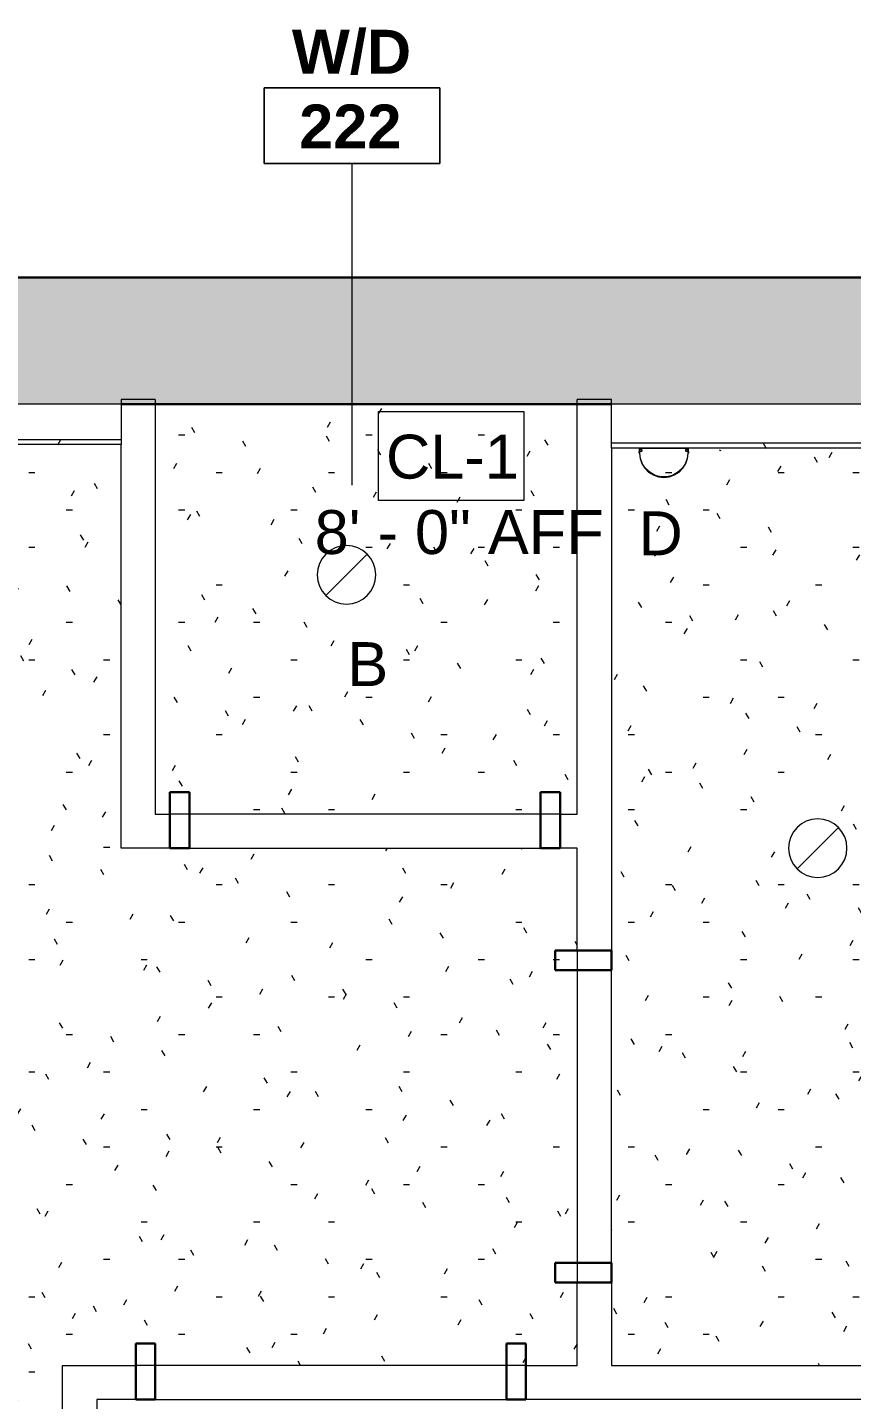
# Model space of a CAD drawing. Header units: inches. Extents: x -529 to 1015, y -2066 to -1239.
# Drawn here: x 510.6 to 595.1, y -1800 to -1659.4 of the extents above; entities that cross this region are included whole.
import ezdxf

# ---------------------------------------------------------------- set-up
doc = ezdxf.new("R2010")
doc.units = ezdxf.units.IN
doc.header["$MEASUREMENT"] = 0
for name, color, linetype, lineweight in [('A-AREA-IDEN', 2, 'Continuous', 9), ('A-CLNG', 13, 'Continuous', 18), ('A-CLNG-IDEN', 151, 'Continuous', 9), ('A-CLNG-PATT', 13, 'Continuous', 18), ('A-DOOR', 31, 'Continuous', 18), ('A-DOOR-FRAM', 31, 'Continuous', 30), ('A-WALL', 113, 'Continuous', 18), ('A-WALL-PATT', 111, 'Continuous', 18), ('E-LITE-EQPM', 33, 'Continuous', 9), ('E-LITE-EQPM-IDEN', 33, 'Continuous', 9), ('I-WALL', 2, 'Continuous', 18)]:
    doc.layers.add(name, color=color, linetype=linetype, lineweight=lineweight)
doc.styles.add('Arial', font='arial.ttf', dxfattribs={"height": 4.5})
doc.styles.add('Swis721 Lt BT_1', font='swissl.ttf', dxfattribs={"height": 4.5})
doc.styles.add('Swis721 Lt BT_B', font='', dxfattribs={"height": 4.5})
doc.styles.get('Swis721 Lt BT_B').set_extended_font_data('Swis721 Lt BT', bold=True)
pattern_1 = [(0, (0, 0), (15.36, 3.84), [0.634, -10.886, 0.634, -10.886, -61.44]), (0, (0, 0), (15.36, 3.84), [-23.04, 0.634, -22.406, 0.634, -10.886, -26.88]), (0, (0, 0), (15.36, 3.84), [-57.6, 0.634, -7.046, 0.634, -18.566]), (120, (5.76, 1.92), (-11.0055376, 11.38215), [0.634, -10.886, 0.634, -10.886, -61.44]), (120, (5.76, 1.92), (-11.0055376, 11.38215), [-23.04, 0.634, -22.406, 0.634, -10.886, -26.88]), (120, (5.76, 1.92), (-11.0055376, 11.38215), [-57.6, 0.634, -7.046, 0.634, -18.566]), (240, (7.68, 9.6), (-4.3544624, -15.22215), [0.634, -10.886, 0.634, -10.886, -61.44]), (240, (7.68, 9.6), (-4.3544624, -15.22215), [-23.04, 0.634, -22.406, 0.634, -10.886, -26.88]), (240, (7.68, 9.6), (-4.3544624, -15.22215), [-57.6, 0.634, -7.046, 0.634, -18.566])]

# ---------------------------------------------------------------- blocks, each defined once
blk = doc.blocks.new('Single Flush - D1 3_ X 8_  - NOT FR-6102174-2ND FLOOR - RCP')
at = {"layer": 'A-DOOR-FRAM'}
for p, q in [((-20, 4), (-20, -1.75)), ((-20, 4), (-18, 4)), ((-18, 4), (-18, -1.75)), ((18.000004, 4), (18.000004, -1.75)), ((18.000004, 4), (20.000004, 4)), ((20.000004, 4), (20.000004, -1.75)), ((-20, -1.75), (-18, -1.75)), ((18.000004, -1.75), (20.000004, -1.75))]:
    blk.add_line(p, q, dxfattribs=at)
blk = doc.blocks.new('Single Flush - D1 3_ X 8_  - NOT FR-6102448-2ND FLOOR - RCP')
at = {"layer": 'A-DOOR-FRAM'}
for p, q in [((-20, -4), (-20, 1.75)), ((-20, 1.75), (-18, 1.75)), ((-18, -4), (-18, 1.75)), ((18.000004, -4), (18.000004, 1.75)), ((18.000004, 1.75), (20.000004, 1.75)), ((20.000004, -4), (20.000004, 1.75)), ((-20, -4), (-18, -4)), ((18.000004, -4), (20.000004, -4))]:
    blk.add_line(p, q, dxfattribs=at)
blk = doc.blocks.new('Single Flush - D1 2_6_ X 8_ - NOT FR-6103599-2ND FLOOR - RCP')
at = {"layer": 'A-DOOR-FRAM'}
for p, q in [((-17, -4), (-17, 1.75)), ((-17, 1.75), (-15, 1.75)), ((-15, -4), (-15, 1.75)), ((15.000004, -4), (15.000004, 1.75)), ((15.000004, 1.75), (17.000004, 1.75)), ((17.000004, -4), (17.000004, 1.75)), ((-17, -4), (-15, -4)), ((15.000004, -4), (17.000004, -4))]:
    blk.add_line(p, q, dxfattribs=at)
blk = doc.blocks.new('Downlight - Recessed Can - 6_ Incandescent - 277V-5290754-2ND FLOOR - RCP')
at = {"layer": 'E-LITE-EQPM'}
for q in [(2.12, 2.12), (-2.12, -2.12)]:
    blk.add_line((0, 0), q, dxfattribs=at)
for start, end in [(360, 180), (0, 180), (180, 360), (180, 360)]:
    blk.add_arc((0, 0), 3, start, end, dxfattribs=at)
blk = doc.blocks.new('spectrum-sconce_round - BATHROOM 5_W x 4_D x 9_25_H 2-V5-2ND FLOOR - RCP')
at = {"layer": 'E-LITE-EQPM'}
for p, q in [((-7.43, 2.93), (-7.26, 2.85)), ((-4.07, 3.16), (-4.06, 3.16)), ((-4.07, 3.03), (-4.07, 3.16)), ((-4.07, 3.16), (-4.07, 3.03)), ((-4.07, 3.14), (-4.06, 3.14)), ((-4.07, 3.05), (-4.07, 3.14)), ((-4.07, 3.14), (-4.07, 3.05)), ((-4.07, 3.03), (-4.07, 2.66)), ((-4.06, 3.03), (-4.07, 3.03)), ((-4.06, 3.16), (-4.06, 3.03)), ((-4.06, 3.03), (-4.06, 2.72)), ((-4.03, 3.03), (-4.03, 3.16)), ((-4.03, 2.72), (-4.03, 3.03)), ((-4.03, 3), (-3.86, 3)), ((-3.86, 2.81), (-4.03, 2.81)), ((0.75, 3), (0.91, 3)), ((0.91, 2.81), (0.75, 2.81)), ((0.91, 3.16), (0.91, 3.03)), ((0.91, 3.03), (0.91, 2.72)), ((0.94, 3.03), (0.94, 3.16)), ((0.94, 3.16), (0.96, 3.16)), ((0.94, 3.14), (0.96, 3.14)), ((0.94, 2.72), (0.94, 3.03)), ((0.96, 3.03), (0.94, 3.03)), ((0.96, 3.03), (0.96, 3.16)), ((0.96, 3.16), (0.96, 3.03)), ((0.96, 3.05), (0.96, 3.14)), ((0.96, 3.14), (0.96, 3.05)), ((0.96, 2.66), (0.96, 3.03)), ((-4.06, 2.72), (-4.03, 2.72)), ((-4.06, 2.66), (-4.06, 2.72)), ((-4.06, 2.7), (-4.03, 2.7)), ((-3.81, 2.67), (-4.06, 2.67)), ((-4.06, 2.66), (-4.06, 2.67)), ((-3.86, 2.8), (-4.03, 2.8)), ((-3.81, 2.67), (-3.68, 2.67)), ((-3.68, 2.67), (-3.81, 2.67)), ((-3.81, 2.66), (-3.81, 2.67)), ((-3.68, 2.67), (-3.68, 2.66)), ((-3.68, 2.67), (-3.07, 2.67)), ((-3.07, 2.67), (-3.68, 2.67)), ((-0.05, 2.67), (-3.07, 2.67)), ((-0.05, 2.67), (0.57, 2.67)), ((0.57, 2.67), (-0.05, 2.67)), ((0.57, 2.66), (0.57, 2.67)), ((0.57, 2.67), (0.69, 2.67)), ((0.69, 2.67), (0.57, 2.67)), ((0.94, 2.67), (0.69, 2.67)), ((0.69, 2.66), (0.69, 2.67)), ((0.91, 2.8), (0.75, 2.8)), ((0.91, 2.72), (0.94, 2.72)), ((0.91, 2.7), (0.94, 2.7)), ((0.94, 2.72), (0.94, 2.66)), ((0.94, 2.66), (0.94, 2.67))]:
    blk.add_line(p, q, dxfattribs=at)
at = {"layer": 'E-LITE-EQPM', "flags": 128}
for points in [[(-1.56, 5.66), (-2.11, 5.59), (-2.64, 5.41), (-3.12, 5.11), (-3.51, 4.72), (-3.81, 4.24), (-4, 3.71), (-4.06, 3.16)], [(0.94, 3.16), (0.88, 3.71), (0.69, 4.24), (0.4, 4.72), (0, 5.11), (-0.47, 5.41), (-1, 5.59), (-1.56, 5.66)], [(-4.03, 3.16), (-3.95, 3.75), (-3.74, 4.3), (-3.41, 4.79), (-2.96, 5.19), (-2.43, 5.46), (-1.86, 5.61), (-1.26, 5.61), (-0.68, 5.46), (-0.16, 5.19), (0.29, 4.79), (0.63, 4.3), (0.84, 3.75), (0.91, 3.16)], [(-3.95, 3.73), (-3.74, 4.29), (-3.41, 4.78), (-2.96, 5.17), (-2.43, 5.45), (-1.86, 5.59), (-1.26, 5.59), (-0.68, 5.45), (-0.16, 5.17), (0.29, 4.78), (0.63, 4.29), (0.84, 3.73)]]:
    blk.add_lwpolyline(points, dxfattribs=at)
at = {"layer": 'E-LITE-EQPM'}
for centre, start, end in [((-3.87, 2.91), 276.1329, 83.8671), ((-3.87, 2.91), 69.8893, 83.8671), ((-3.87, 2.89), 276.1329, 13.9779), ((-3.87, 2.91), 346.0221, 41.9336), ((-3.87, 2.89), 346.0221, 13.9779), ((0.76, 2.91), 96.1329, 263.8671), ((0.76, 2.91), 166.0221, 207.9557), ((0.76, 2.89), 166.0221, 207.9557), ((0.76, 2.89), 166.0221, 263.8671), ((0.76, 2.91), 124.0886, 152.0443), ((-3.87, 2.89), 276.1329, 290.1107)]:
    blk.add_arc(centre, 0.0943, start, end, dxfattribs=at)
blk = doc.blocks.new('Room Tag - Room Name and Number-3379422-2ND FLOOR - RCP')
at = {"layer": 'A-AREA-IDEN'}
for p, q in [((-0.1881, -0.1636), (-0.1881, -0.0018)), ((-0.1881, -0.0018), (0.1869, -0.0018)), ((0.1869, -0.0018), (-0.1881, -0.0018)), ((-0.1881, -0.0018), (-0.1881, -0.1636)), ((0.1869, -0.0018), (0.1869, -0.1636)), ((0.1869, -0.1636), (0.1869, -0.0018)), ((0.1869, -0.1636), (-0.1881, -0.1636)), ((-0.1881, -0.1636), (0.1869, -0.1636))]:
    blk.add_line(p, q, dxfattribs=at)

msp = doc.modelspace()

# ---------------------------------------------------------------- hatches: boundary and pattern name
at = {"layer": 'A-CLNG-PATT'}
h = msp.add_hatch(dxfattribs=at)
h.set_pattern_fill('FP_1', color=256, style=0, pattern_type=2)
h.set_pattern_definition(pattern_1)
h.paths.add_polyline_path([(503.05, -1914.91), (514.2, -1914.91), (514.2, -1796.46), (566.95, -1796.46), (566.95, -1743.46), (520.2, -1743.46), (520.2, -1702.09), (391.32, -1702.09), (391.32, -1737.22), (386.64, -1737.22), (386.64, -1733.72), (387.82, -1733.72), (387.82, -1697.97), (351.7, -1697.97), (351.7, -1733.72), (352.64, -1733.72), (352.64, -1737.22), (351.7, -1737.22), (351.7, -1754.09), (345.7, -1754.09), (345.7, -1907.09), (351.7, -1907.09), (351.7, -1914.91), (478.36, -1914.91)], flags=0)
h.paths.add_polyline_path([(377.78, -1884.8), (377.01, -1884.7), (376.28, -1884.4), (375.66, -1883.93), (375.19, -1883.3), (374.89, -1882.58), (374.78, -1881.8), (374.89, -1881.03), (375.19, -1880.3), (375.66, -1879.68), (376.28, -1879.21), (377.01, -1878.91), (377.78, -1878.8), (378.56, -1878.91), (379.28, -1879.21), (379.9, -1879.68), (380.38, -1880.3), (380.68, -1881.03), (380.78, -1881.8), (380.68, -1882.58), (380.38, -1883.3), (379.9, -1883.93), (379.28, -1884.4), (378.56, -1884.7)], flags=0)
h.paths.add_polyline_path([(483.23, -1884.8), (482.46, -1884.7), (481.73, -1884.4), (481.11, -1883.93), (480.63, -1883.3), (480.34, -1882.58), (480.23, -1881.8), (480.34, -1881.03), (480.63, -1880.3), (481.11, -1879.68), (481.73, -1879.21), (482.46, -1878.91), (483.23, -1878.8), (484.01, -1878.91), (484.73, -1879.21), (485.35, -1879.68), (485.83, -1880.3), (486.13, -1881.03), (486.23, -1881.8), (486.13, -1882.58), (485.83, -1883.3), (485.35, -1883.93), (484.73, -1884.4), (484.01, -1884.7)], flags=0)
h.paths.add_polyline_path([(465.4, -1866.03), (465.05, -1866.03), (465.05, -1853), (463.84, -1852.81), (462.58, -1852.17), (462.21, -1851.8), (452.98, -1861.03), (452.73, -1860.78), (461.96, -1851.55), (461.59, -1851.18), (460.95, -1849.92), (460.76, -1848.71), (447.73, -1848.71), (447.73, -1848.35), (460.76, -1848.35), (460.95, -1847.14), (461.59, -1845.89), (461.96, -1845.52), (452.73, -1836.28), (452.98, -1836.03), (462.21, -1845.27), (462.58, -1844.89), (463.84, -1844.25), (465.05, -1844.06), (465.05, -1831.03), (465.4, -1831.03), (465.4, -1844.06), (466.62, -1844.25), (467.87, -1844.89), (468.24, -1845.27), (477.48, -1836.03), (477.73, -1836.28), (468.49, -1845.52), (468.87, -1845.89), (469.51, -1847.14), (469.7, -1848.35), (482.73, -1848.35), (482.73, -1848.71), (469.7, -1848.71), (469.51, -1849.92), (468.87, -1851.18), (468.49, -1851.55), (477.73, -1860.78), (477.48, -1861.03), (468.24, -1851.8), (467.87, -1852.17), (466.62, -1852.81), (465.4, -1853), (465.4, -1865.31)], flags=0)
h.paths.add_polyline_path([(466.96, -1850.91), (466.96, -1850.91), (466.87, -1850.79)], flags=0)
h.paths.add_polyline_path([(463.68, -1846.4), (463.68, -1846.4), (463.59, -1846.27)], flags=0)
h.paths.add_polyline_path([(483.23, -1822.39), (482.46, -1822.29), (481.73, -1821.99), (481.11, -1821.51), (480.63, -1820.89), (480.34, -1820.16), (480.23, -1819.39), (480.34, -1818.61), (480.63, -1817.89), (481.11, -1817.27), (481.73, -1816.79), (482.46, -1816.49), (483.23, -1816.39), (484.01, -1816.49), (484.73, -1816.79), (485.35, -1817.27), (485.83, -1817.89), (486.13, -1818.61), (486.23, -1819.39), (486.13, -1820.16), (485.83, -1820.89), (485.35, -1821.51), (484.73, -1821.99), (484.01, -1822.29)], flags=0)
h.paths.add_polyline_path([(377.78, -1820.39), (377.01, -1820.29), (376.28, -1819.99), (375.66, -1819.51), (375.19, -1818.89), (374.89, -1818.16), (374.78, -1817.39), (374.89, -1816.61), (375.19, -1815.89), (375.66, -1815.27), (376.28, -1814.79), (377.01, -1814.49), (377.78, -1814.39), (378.56, -1814.49), (379.28, -1814.79), (379.9, -1815.27), (380.38, -1815.89), (380.68, -1816.61), (380.78, -1817.39), (380.68, -1818.16), (380.38, -1818.89), (379.9, -1819.51), (379.28, -1819.99), (378.56, -1820.29)], flags=0)
h.paths.add_polyline_path([(464.79, -1786.93), (460.38, -1786.93), (458.09, -1783), (460.38, -1779.07), (464.9, -1779.07), (467.19, -1783), (464.9, -1786.93), (464.87, -1786.93)], flags=0)
h.paths.add_polyline_path([(407.37, -1786.93), (404.88, -1786.93), (402.59, -1783), (404.88, -1779.07), (409.4, -1779.07), (411.69, -1783), (409.4, -1786.93), (407.47, -1786.93)], flags=0)
h.paths.add_polyline_path([(432.41, -1786.92), (432.01, -1786.92), (429.72, -1782.99), (432.01, -1779.05), (436.54, -1779.05), (438.83, -1782.99), (436.54, -1786.92), (433.13, -1786.92)], flags=0)
h.paths.add_polyline_path([(419.58, -1743.16), (418.58, -1742.93), (417.77, -1742.29), (417.32, -1741.36), (417.32, -1740.32), (417.77, -1739.39), (418.58, -1738.75), (419.58, -1738.52), (420.59, -1738.75), (421.4, -1739.39), (421.85, -1740.32), (421.85, -1741.36), (421.4, -1742.29), (420.59, -1742.93), (420.46, -1742.96)], flags=0)
h.paths.add_polyline_path([(491.58, -1743.16), (490.55, -1742.92), (489.77, -1742.29), (489.32, -1741.36), (489.32, -1740.32), (489.77, -1739.39), (490.58, -1738.75), (491.58, -1738.52), (492.59, -1738.75), (493.4, -1739.39), (493.85, -1740.32), (493.85, -1741.36), (493.4, -1742.29), (492.59, -1742.93), (491.66, -1743.15)], flags=0)
h.paths.add_polyline_path([(455.58, -1743.16), (454.58, -1742.93), (453.77, -1742.29), (453.32, -1741.36), (453.32, -1740.32), (453.77, -1739.39), (454.58, -1738.75), (455.58, -1738.52), (456.59, -1738.75), (457.4, -1739.39), (457.85, -1740.32), (457.85, -1741.36), (457.4, -1742.29), (456.59, -1742.93), (455.66, -1743.15)], flags=0)
h.paths.add_polyline_path([(419.58, -1742.59), (420.46, -1742.35), (421.1, -1741.71), (421.33, -1740.84), (421.1, -1739.97), (420.46, -1739.33), (419.58, -1739.1), (418.71, -1739.33), (418.07, -1739.97), (417.84, -1740.84), (418.07, -1741.71), (418.71, -1742.35), (419.14, -1742.47)], flags=0)
h.paths.add_polyline_path([(491.58, -1742.59), (492.46, -1742.35), (493.1, -1741.71), (493.33, -1740.84), (493.1, -1739.97), (492.46, -1739.33), (491.58, -1739.1), (490.71, -1739.33), (490.07, -1739.97), (489.84, -1740.84), (490.07, -1741.71), (490.71, -1742.35), (491.37, -1742.53)], flags=0)
h.paths.add_polyline_path([(455.58, -1742.59), (456.46, -1742.35), (457.1, -1741.71), (457.33, -1740.84), (457.1, -1739.97), (456.46, -1739.33), (455.58, -1739.1), (454.71, -1739.33), (454.07, -1739.97), (453.84, -1740.84), (454.1, -1741.74), (454.71, -1742.35)], flags=0)
h.paths.add_polyline_path([(419.58, -1741.71), (419.07, -1741.54), (418.76, -1741.09), (418.76, -1740.57), (419.09, -1740.13), (419.6, -1739.97), (420.11, -1740.16), (420.41, -1740.59), (420.41, -1741.12), (420.08, -1741.55), (419.59, -1741.71)], flags=0)
h.paths.add_polyline_path([(491.58, -1741.71), (491.07, -1741.54), (490.76, -1741.09), (490.76, -1740.57), (491.09, -1740.13), (491.6, -1739.97), (492.11, -1740.16), (492.41, -1740.59), (492.41, -1741.12), (492.08, -1741.55), (491.59, -1741.71)], flags=0)
h.paths.add_polyline_path([(455.58, -1741.71), (455.07, -1741.54), (454.76, -1741.09), (454.76, -1740.57), (455.09, -1740.13), (455.6, -1739.97), (456.11, -1740.16), (456.41, -1740.59), (456.41, -1741.12), (456.08, -1741.55), (455.59, -1741.71)], flags=0)
h.paths.add_polyline_path([(419.58, -1741.63), (420.15, -1741.39), (420.37, -1740.84), (420.14, -1740.28), (419.58, -1740.06), (419.02, -1740.3), (418.8, -1740.84), (419.03, -1741.4), (419.58, -1741.63)], flags=0)
h.paths.add_polyline_path([(455.58, -1741.63), (456.15, -1741.39), (456.37, -1740.84), (456.14, -1740.28), (455.58, -1740.06), (455.02, -1740.3), (454.8, -1740.84), (455.03, -1741.4), (455.58, -1741.63)], flags=0)
h.paths.add_polyline_path([(491.58, -1741.63), (492.15, -1741.39), (492.37, -1740.84), (492.14, -1740.28), (491.58, -1740.06), (491.02, -1740.3), (490.8, -1740.84), (491.03, -1741.4), (491.58, -1741.63)], flags=0)
h.paths.add_polyline_path([(366.98, -1717.17), (366.2, -1717.07), (365.48, -1716.77), (364.85, -1716.3), (364.38, -1715.67), (364.08, -1714.95), (363.98, -1714.17), (364.08, -1713.4), (364.38, -1712.67), (364.85, -1712.05), (365.48, -1711.58), (366.2, -1711.28), (366.98, -1711.17), (367.75, -1711.28), (368.48, -1711.58), (369.1, -1712.05), (369.57, -1712.67), (369.87, -1713.4), (369.98, -1714.17), (369.87, -1714.95), (369.57, -1715.67), (369.1, -1716.3), (368.48, -1716.77), (367.75, -1717.07)], flags=0)
h = msp.add_hatch(dxfattribs=at)
h.set_pattern_fill('FP_1', color=256, style=0, pattern_type=2)
h.set_pattern_definition(pattern_1)
h.paths.add_polyline_path([(525.2, -1739.96), (566.95, -1739.96), (566.95, -1697.97), (523.7, -1697.97), (523.7, -1739.96)], flags=0)
h.paths.add_polyline_path([(543.31, -1718.46), (542.53, -1718.36), (541.81, -1718.06), (541.19, -1717.58), (540.71, -1716.96), (540.41, -1716.24), (540.31, -1715.46), (540.41, -1714.69), (540.71, -1713.96), (541.19, -1713.34), (541.81, -1712.87), (542.53, -1712.57), (543.31, -1712.46), (544.09, -1712.57), (544.81, -1712.87), (545.43, -1713.34), (545.91, -1713.96), (546.21, -1714.69), (546.31, -1715.46), (546.21, -1716.24), (545.91, -1716.96), (545.43, -1717.58), (544.81, -1718.06), (544.09, -1718.36)], flags=0)
h = msp.add_hatch(dxfattribs=at)
h.set_pattern_fill('FP_1', color=256, style=0, pattern_type=2)
h.set_pattern_definition(pattern_1)
h.paths.add_polyline_path([(570.45, -1796.46), (612.04, -1796.46), (612.04, -1762.26), (684.72, -1762.26), (684.72, -1702.47), (605.34, -1702.47), (605.32, -1702.97), (605.25, -1703.56), (605.04, -1704.12), (604.71, -1704.59), (604.35, -1704.94), (603.91, -1705.22), (603.38, -1705.41), (602.77, -1705.46), (602.21, -1705.39), (601.71, -1705.21), (601.25, -1704.91), (600.86, -1704.51), (600.56, -1704.03), (600.38, -1703.51), (600.31, -1702.8), (600.31, -1702.47), (578.34, -1702.47), (578.32, -1702.97), (578.25, -1703.56), (578.04, -1704.12), (577.71, -1704.59), (577.35, -1704.94), (576.91, -1705.22), (576.38, -1705.41), (575.77, -1705.46), (575.21, -1705.39), (574.71, -1705.21), (574.25, -1704.91), (573.86, -1704.51), (573.55, -1704), (573.38, -1703.51), (573.31, -1702.8), (573.31, -1702.47), (570.45, -1702.47), (570.45, -1794.13)], flags=0)
h.paths.add_polyline_path([(591.6, -1746.45), (590.82, -1746.35), (590.1, -1746.05), (589.47, -1745.57), (589, -1744.95), (588.7, -1744.23), (588.6, -1743.45), (588.7, -1742.67), (589, -1741.95), (589.47, -1741.33), (590.1, -1740.85), (590.82, -1740.55), (591.6, -1740.45), (592.37, -1740.55), (593.1, -1740.85), (593.72, -1741.33), (594.19, -1741.95), (594.49, -1742.67), (594.6, -1743.45), (594.49, -1744.23), (594.19, -1744.95), (593.72, -1745.57), (593.1, -1746.05), (592.37, -1746.35)], flags=0)
h.paths.add_polyline_path([(669.72, -1732.71), (668.69, -1732.58), (667.72, -1732.18), (666.9, -1731.54), (666.26, -1730.71), (665.86, -1729.75), (665.72, -1728.71), (665.86, -1727.68), (666.26, -1726.71), (666.9, -1725.88), (667.72, -1725.25), (668.69, -1724.85), (669.72, -1724.71), (670.76, -1724.85), (671.72, -1725.25), (672.55, -1725.88), (673.19, -1726.71), (673.59, -1727.68), (673.72, -1728.71), (673.59, -1729.75), (673.19, -1730.71), (672.55, -1731.54), (671.72, -1732.18), (670.76, -1732.58)], flags=0)
h.paths.add_polyline_path([(575.82, -1705.4), (576.17, -1705.39), (576.78, -1705.22), (577.23, -1704.99), (577.71, -1704.53), (578.03, -1704.04), (578.22, -1703.51), (578.29, -1702.81), (578.08, -1702.79), (578.04, -1702.68), (578.1, -1702.61), (578.22, -1702.61), (578.29, -1702.61), (578.29, -1702.52), (578.32, -1702.52), (578.32, -1702.48), (573.32, -1702.48), (573.32, -1702.52), (573.35, -1702.53), (573.35, -1702.61), (573.56, -1702.63), (573.58, -1702.64), (573.6, -1702.74), (573.52, -1702.81), (573.35, -1702.83), (573.36, -1702.97), (573.43, -1703.56), (573.65, -1704.12), (573.99, -1704.61), (574.45, -1705), (575.01, -1705.28), (575.53, -1705.4)], flags=0)
h.paths.add_polyline_path([(603.12, -1705.4), (603.78, -1705.22), (604.23, -1704.99), (604.71, -1704.53), (605.03, -1704.04), (605.22, -1703.51), (605.29, -1702.81), (605.08, -1702.79), (605.04, -1702.68), (605.1, -1702.61), (605.22, -1702.61), (605.29, -1702.61), (605.29, -1702.52), (605.32, -1702.52), (605.32, -1702.48), (600.32, -1702.48), (600.32, -1702.52), (600.35, -1702.53), (600.35, -1702.61), (600.56, -1702.63), (600.58, -1702.64), (600.6, -1702.74), (600.52, -1702.81), (600.35, -1702.83), (600.36, -1702.97), (600.43, -1703.56), (600.65, -1704.12), (600.99, -1704.61), (601.45, -1705), (602.01, -1705.28), (602.53, -1705.4), (602.82, -1705.4)], flags=0)
at = {"layer": 'A-WALL-PATT', "lineweight": 9}
for points in [[(531.38, -1697.97), (531.38, -1684.97), (357.94, -1684.97), (357.94, -1697.97), (523.7, -1697.97)], [(775.77, -1697.97), (778.27, -1697.97), (778.27, -1684.97), (531.38, -1684.97), (531.38, -1697.97), (768.77, -1697.97)]]:
    msp.add_hatch(color=7, dxfattribs=at).paths.add_polyline_path(points, flags=0)
h = msp.add_hatch(dxfattribs=at)
h.set_pattern_fill('FP_1', color=256, style=0, pattern_type=2)
h.set_pattern_definition(pattern_1)
h.paths.add_polyline_path([(520.2, -1702.09), (520.2, -1701.59), (391.32, -1701.59), (391.32, -1702.09), (503.05, -1702.09)], flags=0)
h = msp.add_hatch(dxfattribs=at)
h.set_pattern_fill('FP_1', color=256, style=0, pattern_type=2)
h.set_pattern_definition(pattern_1)
h.paths.add_polyline_path([(570.45, -1702.47), (684.72, -1702.47), (684.72, -1701.97), (570.45, -1701.97)], flags=0)

# ---------------------------------------------------------------- linework, layer by layer
at = {"layer": 'A-AREA-IDEN'}
msp.add_line((543.9, -1706.28), (543.87, -1673.31), dxfattribs=at)
at = {"layer": 'A-CLNG'}
for p, q in [((565.2, -1739.96), (525.2, -1739.96)), ((525.2, -1743.46), (565.2, -1743.46)), ((566.95, -1753.96), (566.95, -1787.96)), ((570.45, -1787.96), (570.45, -1753.96)), ((561.7, -1796.46), (521.7, -1796.46)), ((521.7, -1799.96), (561.7, -1799.96))]:
    msp.add_line(p, q, dxfattribs=at)
for centre, start, end in [((543.31, -1715.46), 0, 180), ((543.31, -1715.46), 180, 0), ((591.6, -1743.45), 0, 180), ((591.6, -1743.45), 180, 0)]:
    msp.add_arc(centre, 3, start, end, dxfattribs=at)
at = {"layer": 'A-CLNG-IDEN', "flags": 128}
msp.add_lwpolyline([(546.6, -1698.71), (561.48, -1698.71), (561.48, -1707.85), (546.6, -1707.85)], close=True, dxfattribs=at)
at = {"layer": 'A-WALL', "color": 8, "lineweight": 30}
for p, q in [((357.94, -1684.97), (778.27, -1684.97)), ((570.45, -1697.97), (520.2, -1697.97))]:
    msp.add_line(p, q, dxfattribs=at)
at = {"layer": 'A-WALL', "color": 55}
for p, q in [((520.2, -1697.97), (391.32, -1697.97)), ((684.72, -1697.97), (570.45, -1697.97))]:
    msp.add_line(p, q, dxfattribs=at)
at = {"layer": 'A-WALL'}
for p, q in [((520.2, -1697.47), (520.2, -1702.09)), ((523.7, -1697.47), (523.7, -1697.97)), ((566.95, -1697.97), (566.95, -1697.47)), ((570.45, -1702.47), (570.45, -1697.47)), ((391.32, -1701.59), (520.2, -1701.59)), ((684.72, -1701.97), (570.45, -1701.97))]:
    msp.add_line(p, q, dxfattribs=at)
at = {"layer": 'I-WALL', "lineweight": 9}
for p, q in [((523.7, -1697.47), (520.2, -1697.47)), ((570.45, -1697.47), (566.95, -1697.47))]:
    msp.add_line(p, q, dxfattribs=at)
at = {"layer": 'I-WALL'}
for p, q in [((523.7, -1697.97), (523.7, -1739.96)), ((566.95, -1739.96), (566.95, -1697.97)), ((520.2, -1702.09), (391.32, -1702.09)), ((520.2, -1743.46), (520.2, -1702.09)), ((570.45, -1702.47), (570.45, -1753.96)), ((684.72, -1702.47), (570.45, -1702.47)), ((523.7, -1739.96), (525.2, -1739.96)), ((525.2, -1739.96), (525.2, -1743.46)), ((565.2, -1743.46), (565.2, -1739.96)), ((565.2, -1739.96), (566.95, -1739.96)), ((525.2, -1743.46), (520.2, -1743.46)), ((566.95, -1743.46), (565.2, -1743.46)), ((566.95, -1753.96), (566.95, -1743.46)), ((570.45, -1753.96), (566.95, -1753.96)), ((566.95, -1796.46), (566.95, -1787.96)), ((566.95, -1787.96), (570.45, -1787.96)), ((570.45, -1787.96), (570.45, -1796.46)), ((514.2, -1914.91), (514.2, -1796.46)), ((514.2, -1796.46), (521.7, -1796.46)), ((521.7, -1796.46), (521.7, -1799.96)), ((561.7, -1799.96), (561.7, -1796.46)), ((561.7, -1796.46), (566.95, -1796.46)), ((570.45, -1796.46), (612.04, -1796.46)), ((517.7, -1799.96), (517.7, -1914.91)), ((521.7, -1799.96), (517.7, -1799.96)), ((622.79, -1799.96), (561.7, -1799.96))]:
    msp.add_line(p, q, dxfattribs=at)

# ---------------------------------------------------------------- block references
at = {"layer": 'A-AREA-IDEN', "xscale": 47.99999999999997, "yscale": 47.99999999999997, "zscale": 47.99999999999997}
msp.add_blockref('Room Tag - Room Name and Number-3379422-2ND FLOOR - RCP', (543.9, -1665.46), dxfattribs=at)
at = {"layer": 'A-DOOR'}
msp.add_blockref('Single Flush - D1 3_ X 8_  - NOT FR-6102174-2ND FLOOR - RCP', (545.2, -1741.71), dxfattribs=at)
for name, p, rotation in [('Single Flush - D1 2_6_ X 8_ - NOT FR-6103599-2ND FLOOR - RCP', (568.7, -1770.96), 269.9999999999999), ('Single Flush - D1 3_ X 8_  - NOT FR-6102448-2ND FLOOR - RCP', (541.7, -1798.21), 180)]:
    msp.add_blockref(name, p, dxfattribs=dict(at, rotation=rotation))
at = {"layer": 'E-LITE-EQPM', "rotation": 180}
msp.add_blockref('spectrum-sconce_round - BATHROOM 5_W x 4_D x 9_25_H 2-V5-2ND FLOOR - RCP', (574.27, -1699.81), dxfattribs=at)
at = {"layer": 'E-LITE-EQPM'}
for p in [(543.31, -1715.46), (591.6, -1743.45)]:
    msp.add_blockref('Downlight - Recessed Can - 6_ Incandescent - 277V-5290754-2ND FLOOR - RCP', p, dxfattribs=at)

# ---------------------------------------------------------------- texts
at = {"layer": 'A-AREA-IDEN', "char_height": 4.5, "attachment_point": 1, "style": 'Swis721 Lt BT_B'}
for s, insert, width in [('W/D', (537.71, -1659.6), 14.847), ('222', (538.45, -1667.26), 12.726)]:
    msp.add_mtext(s, dxfattribs=dict(at, insert=insert, width=width))
at = {"layer": 'A-CLNG-IDEN', "char_height": 4.5, "attachment_point": 1, "style": 'Swis721 Lt BT_1'}
for s, insert, width in [('CL-1', (547.35, -1701.09), 16.059), ('8\' - 0" AFF', (540.04, -1708.82), 33.7845)]:
    msp.add_mtext(s, dxfattribs=dict(at, insert=insert, width=width))
at = {"layer": 'E-LITE-EQPM-IDEN', "char_height": 4.5, "attachment_point": 1, "style": 'Arial'}
for s, insert, width in [('D', (573.23, -1708.95), 5.6055), ('B', (543.39, -1722.35), 5.151)]:
    msp.add_mtext(s, dxfattribs=dict(at, insert=insert, width=width))

doc.saveas('drawing.dxf')
